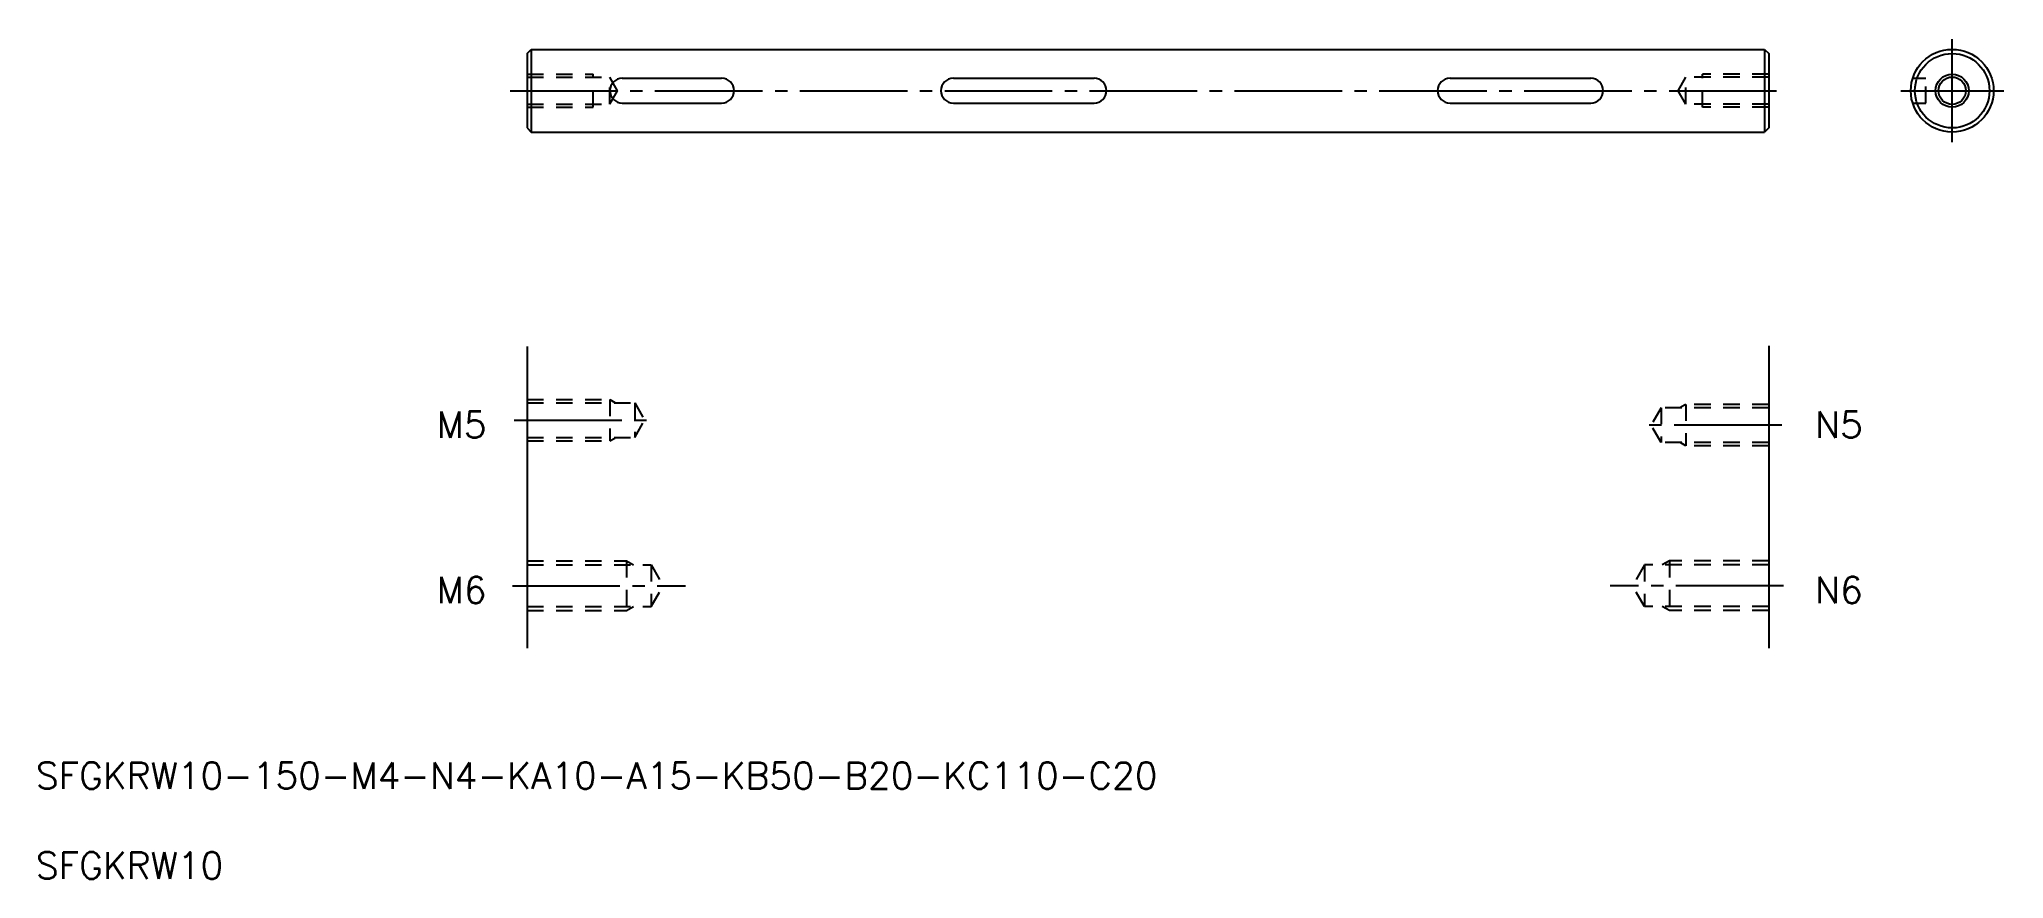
# Model space of a CAD drawing. Extents: x 20 to 258, y 43 to 144.
import ezdxf

# ---------------------------------------------------------------- set-up
doc = ezdxf.new("R2010")
doc.units = 0
doc.linetypes.add('CENTER', pattern=[17.5, 13, -1.5, 1.5, -1.5])
doc.linetypes.add('DASHED', pattern=[3.5, 2, -1.5])
doc.layers.get('0').update_dxf_attribs({"linetype": 'CONTINUOUS'})
doc.layers.add('CENTER', color=1, linetype='CENTER')
doc.styles.get("Standard").update_dxf_attribs({"font": 'txt.shx', "bigfont": '@extfont2.shx'})

msp = doc.modelspace()

# ---------------------------------------------------------------- linework, layer by layer
at = {"color": 7, "linetype": 'CONTINUOUS'}
for p, q in [((79.19, 142.7), (79.69, 143.2)), ((79.19, 142.7), (79.19, 133.7)), ((79.69, 143.2), (228.69, 143.2)), ((79.69, 143.2), (79.69, 133.2)), ((228.69, 143.2), (228.69, 133.2)), ((228.69, 143.2), (229.19, 142.7)), ((229.19, 142.7), (229.19, 133.7)), ((90.69, 139.7), (102.69, 139.7)), ((130.69, 139.7), (147.69, 139.7)), ((190.69, 139.7), (207.69, 139.7)), ((90.69, 136.7), (102.69, 136.7)), ((130.69, 136.7), (147.69, 136.7)), ((190.69, 136.7), (207.69, 136.7)), ((79.19, 133.7), (79.69, 133.2)), ((79.69, 133.2), (228.69, 133.2)), ((229.19, 133.7), (228.69, 133.2)), ((79.19, 107.27), (79.19, 70.82)), ((229.19, 107.36), (229.19, 70.82))]:
    msp.add_line(p, q, dxfattribs=at)
at = {"color": 3, "linetype": 'DASHED'}
for p, q in [((79.19, 140.2), (87.19, 140.2)), ((87.19, 136.2), (87.19, 140.2)), ((221.19, 136.2), (221.19, 140.2)), ((229.19, 140.2), (221.19, 140.2)), ((79.19, 139.82), (89.19, 139.82)), ((89.19, 136.57), (89.19, 139.82)), ((90.12, 138.2), (89.19, 139.82)), ((89.19, 136.57), (90.12, 138.2)), ((218.25, 138.2), (219.19, 139.82)), ((219.19, 136.57), (218.25, 138.2)), ((219.19, 136.57), (219.19, 139.82)), ((229.19, 139.82), (219.19, 139.82)), ((246.64, 139.7), (248.15, 139.7)), ((248.15, 136.7), (248.15, 139.7)), ((79.19, 136.57), (89.19, 136.57)), ((79.19, 136.2), (87.19, 136.2)), ((229.19, 136.57), (219.19, 136.57)), ((229.19, 136.2), (221.19, 136.2)), ((246.64, 136.7), (248.15, 136.7)), ((79.19, 100.86), (89.19, 100.86)), ((79.19, 100.46), (92.19, 100.46)), ((89.19, 100.86), (89.19, 95.86)), ((89.19, 100.86), (89.8, 100.51)), ((92.19, 100.46), (92.19, 96.26)), ((92.19, 100.46), (93.4, 98.36)), ((216.19, 99.88), (214.98, 97.78)), ((216.19, 99.88), (216.19, 95.68)), ((229.19, 99.88), (216.19, 99.88)), ((219.19, 100.28), (218.58, 99.93)), ((219.19, 100.28), (219.19, 95.28)), ((229.19, 100.28), (219.19, 100.28)), ((92.19, 96.26), (93.4, 98.36)), ((216.19, 95.68), (214.98, 97.78)), ((79.19, 96.26), (92.19, 96.26)), ((79.19, 95.86), (89.19, 95.86)), ((89.19, 95.86), (89.8, 96.21)), ((229.19, 95.68), (216.19, 95.68)), ((219.19, 95.28), (218.58, 95.63)), ((229.19, 95.28), (219.19, 95.28)), ((79.19, 81.36), (91.19, 81.36)), ((79.19, 80.86), (94.19, 80.86)), ((91.19, 81.36), (91.19, 75.36)), ((91.19, 81.36), (92.05, 80.86)), ((94.19, 80.86), (95.63, 78.36)), ((94.19, 80.86), (94.19, 75.86)), ((214.19, 80.86), (212.75, 78.36)), ((229.19, 80.86), (214.19, 80.86)), ((214.19, 80.86), (214.19, 75.86)), ((217.19, 81.36), (216.32, 80.86)), ((229.19, 81.36), (217.19, 81.36)), ((217.19, 81.36), (217.19, 75.36)), ((94.19, 75.86), (95.63, 78.36)), ((214.19, 75.86), (212.75, 78.36)), ((79.19, 75.86), (94.19, 75.86)), ((79.19, 75.36), (91.19, 75.36)), ((91.19, 75.36), (92.05, 75.86)), ((229.19, 75.86), (214.19, 75.86)), ((217.19, 75.36), (216.32, 75.86)), ((229.19, 75.36), (217.19, 75.36))]:
    msp.add_line(p, q, dxfattribs=at)
for p, q in [((89.44, 133.2), (89.44, 133.2)), ((99.19, 133.2), (99.19, 133.2)), ((229.19, 100.53), (229.19, 100.53)), ((229.19, 97.78), (229.19, 97.78))]:
    msp.add_line(p, q)
at = {"color": 7, "linetype": 'CONTINUOUS'}
for radius in [5, 4.5, 1.65]:
    msp.add_circle((251.35, 138.2), radius, dxfattribs=at)
at = {"color": 3, "linetype": 'CONTINUOUS'}
msp.add_circle((251.35, 138.2), 2, dxfattribs=at)
at = {"color": 7, "linetype": 'CONTINUOUS'}
for centre, start, end in [((90.69, 138.2), 90, 270), ((102.69, 138.2), 270, 90), ((130.69, 138.2), 90, 270), ((147.69, 138.2), 270, 90), ((190.69, 138.2), 90, 270), ((207.69, 138.2), 270, 90)]:
    msp.add_arc(centre, 1.5, start, end, dxfattribs=at)
at = {"layer": 'CENTER', "color": 1, "linetype": 'CENTER'}
for p, q in [((251.35, 131.97), (251.35, 144.42)), ((77.14, 138.2), (231.23, 138.2)), ((245.13, 138.2), (257.57, 138.2)), ((77.63, 98.36), (95.08, 98.36)), ((230.75, 97.78), (213.75, 97.78)), ((77.41, 78.36), (98.34, 78.36)), ((230.97, 78.36), (210.04, 78.36))]:
    msp.add_line(p, q, dxfattribs=at)

# ---------------------------------------------------------------- texts
for s, p in [('M5', (68.25, 96.23)), ('N5', (234.79, 96.23)), ('M6', (68.25, 76.23)), ('N6', (234.79, 76.23))]:
    msp.add_text(s, height=3.2).set_placement(p)
at = {"color": 7, "linetype": 'CONTINUOUS'}
for s, p in [('SFGKRW10-150-M4-N4-KA10-A15-KB50-B20-KC110-C20', (19.85, 53.8)), ('SFGKRW10', (19.85, 42.93))]:
    msp.add_text(s, height=3.2, dxfattribs=at).set_placement(p)

doc.saveas('drawing.dxf')
